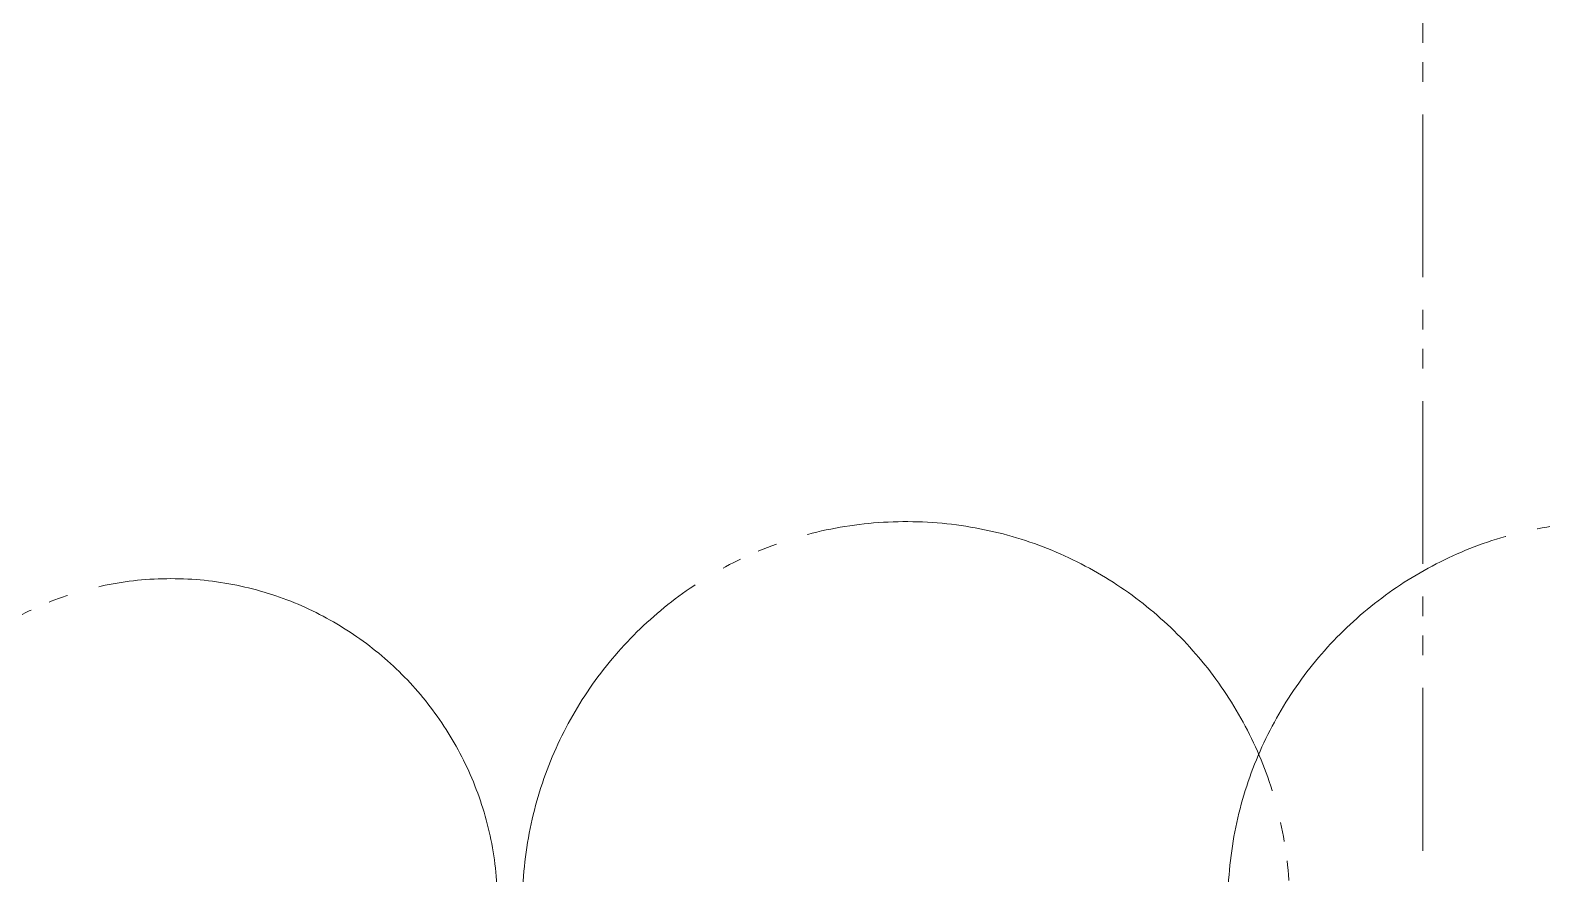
# Model space of a CAD drawing. Units: millimetres at full size. Extents: x -12803 to 120774, y -9413 to 101127.
# Drawn here: x 107991 to 109384, y 10257 to 11034 of the extents above; entities that cross this region are included whole.
import ezdxf

# ---------------------------------------------------------------- set-up
doc = ezdxf.new("R2010")
doc.units = ezdxf.units.MM
doc.header["$LTSCALE"] = 30
doc.linetypes.add('DOUBLE_CHAIN1', pattern=[8.8, 5, -1, 0.6, -0.6, 0.6, -1])
doc.linetypes.add('LONG_DOUBLE_CHAIN', pattern=[21.8, 18, -1, 0.6, -0.6, 0.6, -1])
doc.layers.add('0-0_NoName', color=7, linetype='Continuous')
doc.layers.add('0-E_AIHO48-厨房機器既設品', color=7, linetype='Continuous', lineweight=15)
doc.layers.add('2-0_通芯', color=7, linetype='DOUBLE_CHAIN1', lineweight=15)

# ---------------------------------------------------------------- blocks, each defined once
blk = doc.blocks.new('グループ部品-732')
at = {"layer": '0-E_AIHO48-厨房機器既設品', "linetype": 'LONG_DOUBLE_CHAIN'}
for centre, radius, start, end in [((108798.18, 10227.91), 353.5, 271.37783, 180), ((109448.18, 10227.91), 353.5, 0, 268.62217), ((108120.68, 10227.91), 301, 0, 180)]:
    blk.add_arc(centre, radius, start, end, dxfattribs=at)
blk = doc.blocks.new('グループ部品-763')
at = {"layer": '0-E_AIHO48-厨房機器既設品', "linetype": 'LONG_DOUBLE_CHAIN'}
for centre, radius, start, end in [((108798.18, 10227.91), 353.5, 271.37783, 180), ((109448.18, 10227.91), 353.5, 0, 268.62217), ((108120.68, 10227.91), 301, 0, 180)]:
    blk.add_arc(centre, radius, start, end, dxfattribs=at)

msp = doc.modelspace()

# ---------------------------------------------------------------- linework, layer by layer
at = {"layer": '2-0_通芯'}
msp.add_line((109274.36, 24156.41), (109274.36, 509.49), dxfattribs=at)

# ---------------------------------------------------------------- block references
at = {"layer": '0-0_NoName'}
for name in ['グループ部品-732', 'グループ部品-763']:
    msp.add_blockref(name, (0, 0), dxfattribs=at)

doc.saveas('drawing.dxf')
